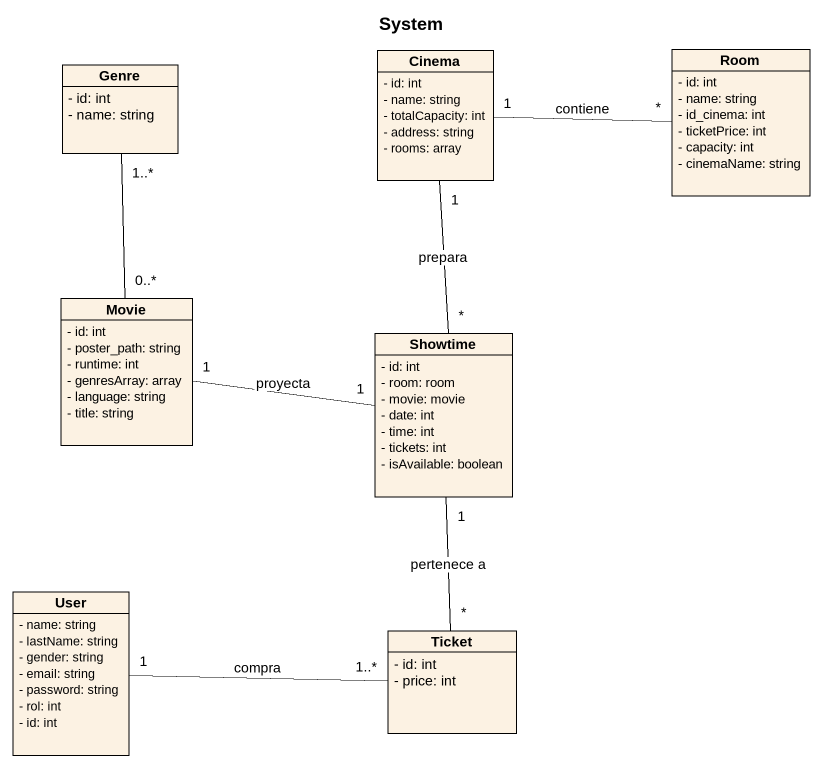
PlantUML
@startuml
title System
hide circle
hide empty members
skinparam classAttributeIconSize 0
class Genre {
  - id: int
  - name: string
}
class Cinema {
  - id: int
  - name: string
  - totalCapacity: int
  - address: string
  - rooms: array
}
class Room {
  - id: int
  - name: string
  - id_cinema: int
  - ticketPrice: int
  - capacity: int
  - cinemaName: string
}
class Movie {
  - id: int
  - poster_path: string
  - runtime: int
  - genresArray: array
  - language: string
  - title: string
}
class Showtime {
  - id: int
  - room: room
  - movie: movie
  - date: int
  - time: int
  - tickets: int
  - isAvailable: boolean
}
class User {
  - name: string
  - lastName: string
  - gender: string
  - email: string
  - password: string
  - rol: int
  - id: int
}
class Ticket {
  - id: int
  - price: int
}
Genre "1..*" -- "0..*" Movie
Cinema "1" -right- "*" Room : contiene
Cinema "1" -- "*" Showtime : prepara
Showtime "1" -left- "1" Movie : proyecta
User "1" -right- "1..*" Ticket : compra
Ticket "*" -up- "1" Showtime : pertenece a
@enduml
